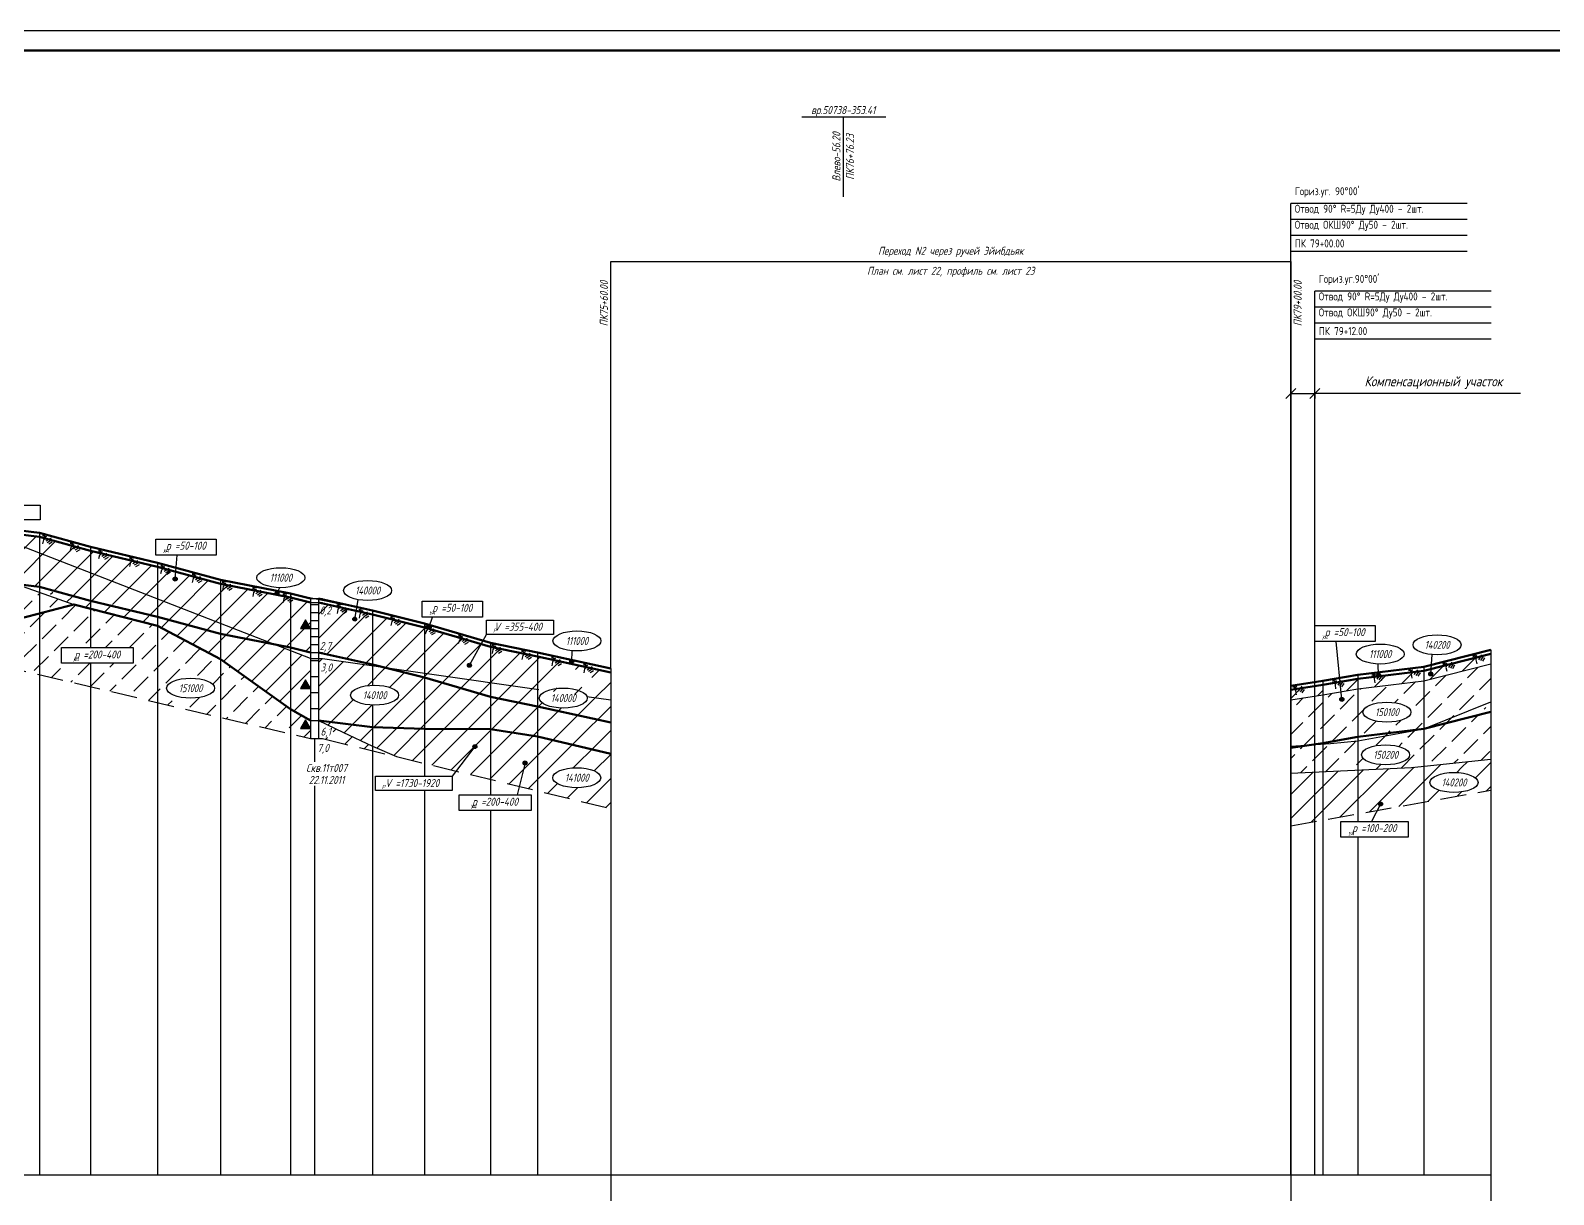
# Model space of a CAD drawing. Extents: x 0 to 1712, y -36 to 643.
# Drawn here: x 760.4 to 1141.1, y 338.3 to 629.2 of the extents above; entities that cross this region are included whole.
import ezdxf
from ezdxf import colors
from ezdxf.entities.mleader import LeaderData, LeaderLine
from ezdxf.enums import TextEntityAlignment as Align
from ezdxf.math import Vec2, Vec3

# ---------------------------------------------------------------- set-up
doc = ezdxf.new("R2010")
doc.units = 0
doc.linetypes.add('ИИ27003', pattern=[9.5, 6.5, -3])
for name, color, linetype, lineweight in [('ИИ_ГЕОЛОГИЯ_025', 7, 'Continuous', 25), ('ИИ_ГЕОЛОГИЯ_050', 7, 'Continuous', 50), ('ИИ_ГЕОФИЗИКА_025', 7, 'Continuous', 25), ('ИИ_ОФОРМЛЕНИЕ_025', 7, 'Continuous', 25), ('ИИ_ПРОФИЛЬ_025', 7, 'Continuous', 25)]:
    doc.layers.add(name, color=color, linetype=linetype, lineweight=lineweight)
doc.layers.add('Профиль', color=7, linetype='Continuous')
doc.layers.add('ТХ-Л', color=140, linetype='Continuous')
doc.styles.add('VNIPISIMPLEXCUR', font='simplex.shx', dxfattribs={"width": 0.8, "oblique": 15})
doc.linetypes.add('ИИ27001', pattern='A,2.5,[1,3dservice.shx,S=1.85,R=180.00002,X=0,Y=0],2.5,-1', length=6)
doc.linetypes.add('ИИ27002', pattern='A,2,-0.6,[1,3dservice.shx,S=0.6,R=30.000013,X=0.9,Y=0],-0.6,[1,3dservice.shx,S=0.6,R=-30.000013,X=0.3,Y=0],-0.6,[1,3dservice.shx,S=0.6,R=209.999975,X=-0.3,Y=0],-0.6,[1,3dservice.shx,S=0.6,R=150.000007,X=-0.9,Y=0],-0.6,2', length=7)
doc.linetypes.add('ИИ27005', pattern='A,2.5,[1,3dservice.shx,S=1.85,R=180.00002,X=0,Y=0],2.5,-2,[4,3dservice.shx,S=0.5,R=0,X=0,Y=0],-2', length=9)
doc.dimstyles.new('ИИ-1000-м-dm$0', dxfattribs={"dimtxt": 2.5, "dimasz": 2.5, "dimexe": 1.25, "dimexo": 0, "dimgap": 1, "dimtad": 1, "dimtoh": 1, "dimzin": 1, "dimdsep": 46, "dimtxsty": 'VNIPISIMPLEXCUR', "dimblk": 'OBLIQUE', "dimcen": 2.5, "dimaunit": 1, "dimazin": 0, "dimtfac": 1, "dimtmove": 1, "dimatfit": 2, "dimfxl": 1, "dimarcsym": 0})
pattern_1 = [(45, (0.858, -60.26), (-3, 3), [])]
pattern_2 = [(45, (3.858, -60.26), (-3, 3), [5, -2])]

# ---------------------------------------------------------------- blocks, each defined once
blk = doc.blocks.new('ИИ16001')
at = {"linetype": 'Continuous', "lineweight": 25}
h = blk.add_hatch(color=0, dxfattribs=at)
edge = h.paths.add_edge_path()
edge.add_arc((0, 0), 0.5, 0, 360)
at = {"color": 0, "linetype": 'Continuous', "lineweight": 25}
blk.add_circle((0, 0), 0.5, dxfattribs=at)
blk = doc.blocks.new('ИИ25004')
at = {"linetype": 'Continuous', "lineweight": 25}
blk.add_hatch(color=0, dxfattribs=at).paths.add_polyline_path([(-2.5, 0), (0, 0), (-1.25, 2.17)])
at = {"color": 0, "linetype": 'Continuous', "lineweight": 25}
blk.add_lwpolyline([(-2.5, 0), (0, 0), (-1.25, 2.17)], close=True, dxfattribs=at)
blk = doc.blocks.new('ИИ25010')
at = {"color": 0, "linetype": 'Continuous', "lineweight": 25}
for points in [[(0, 0), (3, 0), (0.5, -1), (2.5, -1), (1, -2), (2, -2), (1.5, -3), (1.5, -5)], [(4.94, -1.23), (2.82, -3.35)], [(5.47, -2.12), (3.7, -3.88)], [(6, -3), (4.59, -4.41)]]:
    blk.add_lwpolyline(points, dxfattribs=at)
blk = doc.blocks.new('ИИ25020')
at = {"color": 0, "linetype": 'Continuous', "lineweight": 25}
blk.add_ellipse((0, 0), major_axis=(-6, 0), ratio=0.416667, dxfattribs=at)
at = {"color": 0, "linetype": 'Continuous', "style": 'VNIPISIMPLEXCUR', "oblique": 15, "width": 0.75}
blk.add_attdef('INDEX', text='', height=2, dxfattribs=at).set_placement((0, 0), align=Align.MIDDLE_CENTER)
blk = doc.blocks.new('ИИ03А2Х4')
at = {"color": 0, "linetype": 'Continuous', "lineweight": 25}
blk.add_lwpolyline([(0, 0), (0, 594), (1682, 594), (1682, 0)], close=True, dxfattribs=at)
at = {"color": 0, "linetype": 'Continuous', "lineweight": 50}
blk.add_lwpolyline([(20, 5), (20, 589), (1677, 589), (1677, 5)], close=True, dxfattribs=at)
at = {"color": 0, "linetype": 'Continuous', "style": 'VNIPISIMPLEXCUR', "oblique": 15, "width": 0.8, "flags": 8}
blk.add_attdef('FORMAT', text='', height=2.5, dxfattribs=at).set_placement((1677, 1.25), align=Align.RIGHT)
blk = doc.blocks.new('_Oblique')
at = {"color": 0, "linetype": 'ByBlock', "lineweight": -2}
blk.add_line((-0.5, -0.5), (0.5, 0.5), dxfattribs=at)
blk = doc.blocks.new('*D56')
at = {"layer": 'Defpoints', "color": 0, "transparency": 16777216}
for p in [(1075.4, 538.7), (1081.4, 538.7), (1081.4, 538.52)]:
    blk.add_point(p, dxfattribs=at)
at = {"layer": 'ТХ-Л', "color": 0, "lineweight": -2, "transparency": 16777216}
for p, q in [((1075.4, 538.7), (1075.4, 537.27)), ((1075.4, 538.52), (1081.4, 538.52)), ((1081.4, 538.7), (1081.4, 537.27)), ((1132.83, 538.52), (1081.4, 538.52))]:
    blk.add_line(p, q, dxfattribs=at)
at = {"layer": 'ТХ-Л', "color": 0, "lineweight": -2, "transparency": 16777216, "xscale": 2.5, "yscale": 2.5, "zscale": 2.5, "rotation": 180}
blk.add_blockref('_Oblique', (1075.4, 538.52), dxfattribs=at)
at = {"layer": 'ТХ-Л', "color": 0, "lineweight": -2, "transparency": 16777216, "xscale": 2.5, "yscale": 2.5, "zscale": 2.5}
blk.add_blockref('_Oblique', (1081.4, 538.52), dxfattribs=at)
at = {"layer": 'ТХ-Л', "color": 0, "transparency": 16777216, "insert": (1111.04, 541.19), "char_height": 2.5, "attachment_point": 5, "style": 'VNIPISIMPLEXCUR'}
blk.add_mtext('Компенсационный участок', dxfattribs=at)

msp = doc.modelspace()

# ---------------------------------------------------------------- hatches: boundary and pattern name
at = {"layer": 'ИИ_ГЕОЛОГИЯ_025'}
h = msp.add_hatch(dxfattribs=at)
h.set_pattern_fill('ИИ_СУГЛИНОК', color=256, pattern_type=2)
h.set_pattern_definition(pattern_1)
h.paths.add_polyline_path([(762.6476, 498.5928), (752.292, 502.6227), (752.2522, 502.1033, -0.39199877), (752.714, 501.6048, -1), (751.714, 501.6048, -0.43678288), (752.2522, 502.1033), (752.292, 502.6227), (747.3976, 504.5274), (747.3976, 494.76), (752.8071, 492.3962), (759.3696, 490.5358), (762.6476, 490.1274)])
h.paths.add_polyline_path([(762.6476, 502.6274), (756.7287, 503.3648), (756.7214, 503.3539), (756.2255, 503.4177), (756.2413, 503.4256), (752.3902, 503.9054), (752.292, 502.6227), (762.6476, 498.5928)], flags=17)
h.paths.add_polyline_path([(775.3976, 499.1774), (762.6476, 502.6274), (762.6476, 498.5928), (775.3976, 493.631)])
h.paths.add_polyline_path([(775.3976, 493.631), (762.6476, 498.5928), (762.6476, 490.1274), (773.8654, 487.092), (775.3976, 486.8035)])
h.paths.add_polyline_path([(762.6476, 489.6535), (762.6476, 488.984), (768.4621, 487.5338), (769.8493, 487.8482)], flags=17)
h.paths.add_polyline_path([(770.1928, 487.1022), (768.4621, 487.5338), (767.1051, 487.2264), (771.242, 485.7612), (775.3976, 484.7031), (775.3976, 486.1865)])
h.paths.add_polyline_path([(773.8654, 487.092), (769.8493, 487.8482), (768.4621, 487.5338), (770.1928, 487.1022), (775.3976, 486.1865), (775.3976, 486.6774)])
h = msp.add_hatch(dxfattribs=at)
h.set_pattern_fill('ИИ_СУГЛИНОК', color=256, pattern_type=2)
h.set_pattern_definition(pattern_1)
h.paths.add_polyline_path([(792.1476, 495.1774), (775.3976, 499.1774), (775.3976, 493.631), (792.1476, 487.1127)])
h.paths.add_polyline_path([(807.8976, 490.8774), (801.3864, 492.6551), (801.3709, 492.6373), (800.8868, 492.7622), (800.9338, 492.7786), (796.7061, 493.9329), (796.5906, 492.6116, -0.38888573), (797.047, 492.1135, -1), (796.047, 492.1135, -0.44000328), (796.5906, 492.6116), (796.7061, 493.9329), (793.5513, 494.7942), (793.5358, 494.7764), (793.0517, 494.9013), (793.0988, 494.9177), (792.1476, 495.1774), (792.1476, 487.1127), (807.8976, 480.9834)])
h.paths.add_polyline_path([(825.3976, 487.4774), (824.0863, 487.7322), (824.0638, 487.7037), (823.5743, 487.8059), (823.6175, 487.8233), (822.2387, 488.0911, -0.40025542), (821.5614, 488.2227), (816.494, 489.2072), (816.4715, 489.1788), (815.982, 489.281), (816.0252, 489.2983), (808.9151, 490.6797), (808.9003, 490.6611), (808.4109, 490.7633), (808.4351, 490.773), (807.8976, 490.8774), (807.8976, 480.9834), (821.2707, 475.7792), (825.3976, 474.9774)])
h.paths.add_polyline_path([(830.3976, 486.2274), (825.3976, 487.4774), (825.3976, 474.9774), (830.3976, 473.7274), (830.3976, 479.7274), (827.8976, 479.7274), (829.1476, 481.8925), (830.3976, 479.7274)])
h = msp.add_hatch(dxfattribs=at)
h.set_pattern_fill('ИИ_СУПЕСЬ', color=256, pattern_type=2)
h.set_pattern_definition(pattern_2)
h.paths.add_polyline_path([(762.6476, 488.8052), (760.9414, 489.4095), (753.4862, 491.2688), (747.3976, 492.0274), (747.3976, 483.6831), (753.5301, 482.2955), (760.219, 485.6661), (762.6476, 486.2164)])
h.paths.add_polyline_path([(771.242, 485.7612), (767.1051, 487.2264), (762.6476, 486.2164), (762.6476, 483.5141)])
h.paths.add_polyline_path([(762.6476, 486.2164), (760.219, 485.6661), (753.5301, 482.2955), (755.9193, 481.7549), (762.6476, 483.5141)])
h.paths.add_polyline_path([(755.9193, 481.7549), (753.5301, 482.2955), (752.7891, 481.9222), (747.3976, 478.0224), (747.3976, 476.1423)], flags=17)
h.paths.add_polyline_path([(747.3976, 478.0224), (746.1745, 477.1377), (741.6222, 473.153), (742.533, 472.9384), (747.3976, 476.1423)])
h.paths.add_polyline_path([(762.6476, 483.5141), (755.9193, 481.7549), (747.3976, 476.1423), (747.3976, 471.7917), (762.6476, 468.1971)])
h.paths.add_polyline_path([(775.3976, 484.7031), (771.242, 485.7612), (762.6476, 483.5141), (762.6476, 468.1971), (775.3976, 465.1917), (775.3976, 471.0747), (768.1361, 471.0747), (768.1361, 474.9796), (775.3976, 474.9796)])
h = msp.add_hatch(dxfattribs=at)
h.set_pattern_fill('ИИ_СУГЛИНОК', color=256, pattern_type=2)
h.set_pattern_definition(pattern_1)
h.paths.add_polyline_path([(775.3976, 493.631), (775.3976, 486.8035), (782.1536, 485.5315), (792.1476, 482.753), (792.1476, 487.1127)])
h.paths.add_polyline_path([(781.7059, 485.0767), (775.3976, 486.1865), (775.3976, 484.7031), (792.1476, 480.4384), (792.1476, 482.2199)])
h.paths.add_polyline_path([(792.3589, 482.1621), (792.1476, 482.2199), (792.1476, 480.4384), (807.8976, 472.0594), (807.8976, 474.3189), (801.9884, 478.1242)])
h.paths.add_polyline_path([(807.8976, 478.3774), (795.273, 481.8241), (805.5995, 477.0801), (807.8976, 475.544)], flags=17)
h.paths.add_polyline_path([(807.8976, 480.9834), (792.1476, 487.1127), (792.1476, 482.753), (794.9423, 481.9761), (795.273, 481.8241), (807.8976, 478.3774)])
h.paths.add_polyline_path([(807.8976, 480.9834), (807.8976, 478.3774), (821.2707, 475.7792)])
h.paths.add_polyline_path([(821.2707, 475.7792), (807.8976, 478.3774), (807.8976, 475.544), (818.0687, 468.7452), (825.3976, 463.1124), (825.3976, 474.1732)])
h.paths.add_polyline_path([(805.5995, 477.0801), (795.273, 481.8241), (792.1476, 482.6774), (792.1476, 482.2199), (792.3589, 482.1621), (801.9884, 478.1242), (807.8976, 474.3189), (807.8976, 475.544)])
h.paths.add_polyline_path([(809.6548, 473.1874), (807.8976, 474.3189), (807.8976, 472.0594), (825.3976, 459.5824), (825.3976, 461.9088), (816.785, 468.6356)])
h.paths.add_polyline_path([(807.8976, 475.544), (807.8976, 474.3189), (809.6548, 473.1874), (816.785, 468.6356), (825.3976, 461.9088), (825.3976, 463.1124), (818.0687, 468.7452)])
h.paths.add_polyline_path([(830.3976, 472.2274), (825.3976, 474.1732), (825.3976, 463.1124), (828.8582, 460.4527), (830.3976, 459.8968), (830.3976, 464.7274), (827.8976, 464.7274), (829.1476, 466.8925), (830.3976, 464.7274)])
h.paths.add_polyline_path([(825.3976, 463.1124), (825.3976, 461.9088), (825.8787, 461.533), (829.0374, 459.0278), (830.3976, 458.5431), (830.3976, 459.8968), (828.8582, 460.4527)])
h.paths.add_polyline_path([(825.8787, 461.533), (825.3976, 461.9088), (825.3976, 459.5824), (830.3976, 456.7274), (830.3976, 458.5431), (829.0374, 459.0278)])
h = msp.add_hatch(dxfattribs=at)
h.set_pattern_fill('ИИ_СУПЕСЬ', color=256, pattern_type=2)
h.set_pattern_definition(pattern_2)
h.paths.add_polyline_path([(792.1476, 480.4384), (775.3976, 484.7031), (775.3976, 474.9796), (786.0846, 474.9796), (786.0846, 471.0747), (775.3976, 471.0747), (775.3976, 465.1917), (792.1476, 461.2435)])
h.paths.add_polyline_path([(807.8976, 472.0594), (792.1476, 480.4384), (792.1476, 461.2435), (807.8976, 457.531)])
edge = h.paths.add_edge_path(flags=16)
edge.add_ellipse((800.4016, 464.8298), major_axis=(-6, 0), ratio=0.41666667, start_angle=0, end_angle=360)
h.paths.add_polyline_path([(807.8976, 472.0594), (807.8976, 457.531), (825.3976, 453.406), (825.3976, 459.5824)])
h.paths.add_polyline_path([(829.1476, 456.8925), (830.3976, 454.7274), (830.3976, 456.7274), (825.3976, 459.5824), (825.3976, 453.406), (830.3976, 452.2274), (830.3976, 454.7274), (827.8976, 454.7274)])
h = msp.add_hatch(dxfattribs=at)
h.set_pattern_fill('ИИ_КОНСИСТЕНЦИЯ_01', color=256, pattern_type=2)
h.set_pattern_definition([(0, (0.8579, -60.2601), (0, 2), [])])
h.paths.add_polyline_path([(832.3976, 486.2274), (830.3976, 486.2274), (830.3976, 472.2274), (832.3976, 472.2274)])
h = msp.add_hatch(dxfattribs=at)
h.set_pattern_fill('ИИ_СУГЛИНОК', color=256, pattern_type=2)
h.set_pattern_definition(pattern_1)
h.paths.add_polyline_path([(845.8976, 483.2274), (841.7936, 484.1394), (841.5283, 482.5838, -0.36555199), (841.9442, 482.0909, -1), (840.9442, 482.0909, -0.4646092), (841.5283, 482.5838), (841.7936, 484.1394), (832.3976, 486.2274), (832.3976, 473.7274), (845.8976, 470.7274)])
h.paths.add_polyline_path([(858.8976, 479.9774), (851.0282, 481.9448), (851.0217, 481.9368), (850.5342, 482.0482), (850.566, 482.0603), (845.8976, 483.2274), (845.8976, 470.7274), (848.6048, 470.0506), (858.8976, 468.5773)])
h.paths.add_polyline_path([(873.0398, 475.8633), (860.0817, 479.6329, -0.19189333), (859.7263, 479.7363), (858.8976, 479.9774), (858.8976, 468.5773), (875.3976, 466.2154), (875.3976, 475.1774), (873.0398, 475.8633), (870.3292, 470.9955, -0.27211122), (870.586, 470.5587, -1), (869.586, 470.5587, -0.57218958), (870.3292, 470.9955)])
h.paths.add_polyline_path([(887.1476, 472.7774), (883.7817, 473.4649), (883.7601, 473.438), (883.2713, 473.5432), (883.3146, 473.5603), (876.3496, 474.983), (876.3099, 474.9334), (875.8211, 475.0386), (875.9084, 475.0731), (875.3976, 475.1774), (875.3976, 466.2154), (887.1476, 464.5335)])
edge = h.paths.add_edge_path()
edge.add_line((899.2271, 470.079), (898.7383, 470.1842))
edge.add_line((898.7383, 470.1842), (898.7724, 470.1977))
edge.add_line((898.7724, 470.1977), (891.2565, 471.8656))
edge.add_line((891.2565, 471.8656), (891.2444, 471.8505))
edge.add_line((891.2444, 471.8505), (890.7556, 471.9557))
edge.add_line((890.7556, 471.9557), (890.7897, 471.9692))
edge.add_line((890.7897, 471.9692), (887.1476, 472.7774))
edge.add_line((887.1476, 472.7774), (887.1476, 464.5335))
edge.add_line((887.1476, 464.5335), (905.3976, 461.9211))
edge.add_line((905.3976, 461.9211), (905.3976, 468.7274))
edge.add_line((905.3976, 468.7274), (899.2391, 470.0941))
edge.add_line((899.2391, 470.0941), (898.8775, 469.6428))
edge.add_line((898.8775, 469.6428), (898.7322, 468.9678))
edge.add_ellipse((894.7382, 467.1022), major_axis=(-6, 0), ratio=0.41666667, start_angle=0, end_angle=228.266237, ccw=False)
edge.add_ellipse((894.7382, 467.1022), major_axis=(-6, 0), ratio=0.41666667, start_angle=228.266237, end_angle=360, ccw=False)
edge.add_line((898.7322, 468.9678), (898.8775, 469.6428))
edge.add_line((898.8775, 469.6428), (899.2271, 470.079))
h.paths.add_polyline_path([(831.7871, 482.4433), (836.3299, 482.1243), (837.2869, 485.6957), (832.744, 486.0147)], flags=9)
h.paths.add_polyline_path([(831.7871, 473.5796), (836.3299, 473.2606), (837.2869, 476.832), (832.744, 477.151)], flags=9)
h = msp.add_hatch(dxfattribs=at)
h.set_pattern_fill('ИИ_КОНСИСТЕНЦИЯ_02', color=256, pattern_type=2)
h.set_pattern_definition([(0, (0.858, -60.26), (0, 4), [])])
h.paths.add_polyline_path([(832.3976, 472.2274), (830.3976, 472.2274), (830.3976, 456.7274), (832.3976, 456.7274)])
h = msp.add_hatch(dxfattribs=at)
h.set_pattern_fill('ИИ_СУГЛИНОК', color=256, pattern_type=2)
h.set_pattern_definition(pattern_1)
edge = h.paths.add_edge_path()
edge.add_line((845.8976, 470.4381), (833.3976, 472.2274))
edge.add_line((833.3976, 472.2274), (832.3976, 472.2274))
edge.add_line((832.3976, 472.2274), (832.3976, 459.1745))
edge.add_line((832.3976, 459.1745), (834.7124, 458.3385))
edge.add_line((834.7124, 458.3385), (840.477, 457.2788))
edge.add_line((840.477, 457.2788), (845.8976, 456.7736))
edge.add_line((845.8976, 456.7736), (845.8976, 460.5849))
edge.add_ellipse((846.4023, 463.076), major_axis=(-6, 0), ratio=0.41666667, start_angle=274.825667, end_angle=445.174333, ccw=False)
edge.add_line((845.8976, 465.5672), (845.8976, 470.4381))
edge = h.paths.add_edge_path()
edge.add_line((858.8976, 467.4774), (848.6048, 470.0506))
edge.add_line((848.6048, 470.0506), (845.8976, 470.4381))
edge.add_line((845.8976, 470.4381), (845.8976, 465.5672))
edge.add_ellipse((846.4023, 463.076), major_axis=(-6, 0), ratio=0.41666667, start_angle=85.174333, end_angle=274.825667, ccw=False)
edge.add_line((845.8976, 460.5849), (845.8976, 456.7736))
edge.add_line((845.8976, 456.7736), (850.2501, 456.3679))
edge.add_line((850.2501, 456.3679), (857.5057, 456.0294))
edge.add_line((857.5057, 456.0294), (858.8976, 456.0446))
edge.add_line((858.8976, 456.0446), (858.8976, 467.4774))
h.paths.add_polyline_path([(875.3976, 462.6774), (858.8976, 467.4774), (858.8976, 456.0446), (869.5849, 456.1615), (875.3976, 456.2136)])
h.paths.add_polyline_path([(875.3976, 466.2154), (858.8976, 468.5773), (858.8976, 467.4774), (875.3976, 462.6774)])
h.paths.add_polyline_path([(887.1476, 464.5335), (875.3976, 466.2154), (875.3976, 462.6774), (887.1476, 460.2774)])
h.paths.add_polyline_path([(887.1476, 460.2774), (875.3976, 462.6774), (875.3976, 456.2136), (875.4859, 456.2144), (882.5234, 455.4361), (887.1476, 454.5124)])
h.paths.add_polyline_path([(887.1476, 460.2774), (887.1476, 454.5173), (892.9006, 452.7232), (902.9599, 450.3315), (905.3976, 449.9701), (905.3976, 456.2274)])
h.paths.add_polyline_path([(831.9972, 468.1956), (836.54, 467.8766), (837.497, 471.448), (832.9541, 471.767)], flags=9)
h.paths.add_polyline_path([(899.4653, 462.7703), (899.4804, 462.7364), (899.5249, 462.585), (899.5473, 462.4328), (899.5473, 462.2804), (899.5249, 462.1282), (899.4804, 461.9768), (899.4138, 461.8269), (899.3254, 461.6789), (899.2155, 461.5335), (899.0845, 461.3911), (898.933, 461.2523), (898.7614, 461.1176), (898.5704, 460.9875), (898.3608, 460.8626), (898.1332, 460.7431), (897.8886, 460.6297), (897.6279, 460.5227), (897.352, 460.4226), (897.0619, 460.3296), (896.7588, 460.2441), (896.4438, 460.1666), (896.118, 460.0971), (895.7826, 460.0361), (895.4389, 459.9837), (895.0882, 459.9401), (894.7318, 459.9056), (894.371, 459.8801), (894.0071, 459.8639), (893.6415, 459.8569), (893.2756, 459.8592), (892.9107, 459.8708), (892.5482, 459.8917), (892.1894, 459.9217), (891.8357, 459.9608), (891.4884, 460.0088), (891.1487, 460.0656), (890.8179, 460.1308), (890.4974, 460.2044), (890.1881, 460.2859), (889.8914, 460.3751), (889.6083, 460.4718), (889.3399, 460.5754), (889.0871, 460.6857), (888.8509, 460.8021), (888.6322, 460.9244), (888.4318, 461.052), (888.2504, 461.1844), (888.0888, 461.3212), (887.9475, 461.4619), (887.827, 461.6058), (887.7278, 461.7526), (887.6502, 461.9016), (887.5946, 462.0523), (887.5612, 462.2042), (887.55, 462.3566), (887.5612, 462.509), (887.5946, 462.6608), (887.6502, 462.8116), (887.7278, 462.9606), (887.827, 463.1073), (887.8767, 463.1667), (887.8776, 463.1659), (887.7415, 463.3043), (887.6254, 463.4459), (887.5299, 463.5901), (887.4553, 463.7364), (887.4018, 463.8843), (887.3696, 464.0332), (887.3589, 464.1828), (887.3696, 464.3323), (887.4018, 464.4812), (887.4072, 464.4963), (887.1476, 464.5335), (887.1476, 460.2774), (905.3976, 456.2274), (905.3976, 461.9211)])
h = msp.add_hatch(dxfattribs=at)
h.set_pattern_fill('ИИ_СУГЛИНОК', color=256, pattern_type=2)
h.set_pattern_definition(pattern_1)
h.paths.add_polyline_path([(1083.3976, 465.6274), (1075.3976, 464.4274), (1075.3976, 461.9274), (1083.3976, 463.1274)])
h.paths.add_polyline_path([(1092.1476, 467.1774), (1087.7856, 466.4047), (1087.9833, 463.9397), (1092.1476, 464.6774)])
h.paths.add_polyline_path([(1108.6476, 469.1774), (1097.7552, 467.8571, -0.5094485), (1096.9521, 467.7598), (1092.1476, 467.1774), (1092.1476, 464.6774), (1108.6476, 466.6774)])
h.paths.add_polyline_path([(1125.3976, 470.8774), (1125.3976, 473.3774), (1121.742, 472.4608), (1121.7355, 472.4307), (1121.2508, 472.3079), (1121.2854, 472.3463), (1114.2706, 470.5874), (1114.264, 470.5573), (1113.7793, 470.4345), (1113.814, 470.4729), (1110.4389, 469.6266), (1110.3882, 468.8846, -0.39436373), (1110.8541, 468.3858, -1), (1109.8541, 468.3858, -0.43434597), (1110.3882, 468.8846), (1110.4389, 469.6266), (1108.6476, 469.1774), (1108.6476, 466.6774)])
h = msp.add_hatch(dxfattribs=at)
h.set_pattern_fill('ИИ_СУПЕСЬ', color=256, pattern_type=2)
h.set_pattern_definition(pattern_2)
h.paths.add_polyline_path([(1108.6476, 466.6774), (1092.1476, 464.6774), (1092.1476, 452.6774), (1108.6476, 454.6774)])
edge = h.paths.add_edge_path(flags=16)
edge.add_ellipse((1099.407, 458.8366), major_axis=(-6, 0), ratio=0.41666667, start_angle=0, end_angle=360)
h.paths.add_polyline_path([(1125.3976, 470.8774), (1108.6476, 466.6774), (1108.6476, 454.6774), (1108.9333, 454.7491), (1125.3976, 461.4271)])
h.paths.add_polyline_path([(1094.9873, 457.4705), (1103.5588, 457.2026), (1104.3626, 460.2026), (1095.7912, 460.4705)], flags=8)
h = msp.add_hatch(dxfattribs=at)
h.set_pattern_fill('ИИ_СУПЕСЬ', color=256, pattern_type=2)
h.set_pattern_definition(pattern_2)
h.paths.add_polyline_path([(1083.3976, 463.1274), (1075.3976, 461.9274), (1075.3976, 450.3067), (1080.114, 450.6349), (1083.3976, 451.1274)])
h.paths.add_polyline_path([(1092.1476, 464.6774), (1087.9833, 463.9397), (1088.0968, 462.5253, -0.43785801), (1088.6368, 462.0269, -1), (1087.6368, 462.0269, -0.39095792), (1088.0968, 462.5253), (1087.9833, 463.9397), (1083.3976, 463.1274), (1083.3976, 451.1274), (1092.1476, 452.6774)])
h = msp.add_hatch(dxfattribs=at)
h.set_pattern_fill('ИИ_СУПЕСЬ', color=256, pattern_type=2)
h.set_pattern_definition(pattern_2)
h.paths.add_polyline_path([(1083.3976, 450.8634), (1080.114, 450.6349), (1075.3976, 449.9274), (1075.3976, 449.7281), (1083.3976, 449.7573)])
h.paths.add_polyline_path([(1092.1476, 451.6729), (1085.2752, 450.994), (1083.3976, 450.8634), (1083.3976, 449.7573), (1085.0603, 449.7634), (1092.1476, 450.8799)])
h.paths.add_polyline_path([(1106.3801, 453.1221), (1108.6476, 453.8533), (1108.6476, 454.6332), (1092.1476, 451.6729), (1092.1476, 450.8799)])
h.paths.add_polyline_path([(1108.6476, 454.6332), (1108.6476, 454.6774), (1092.1476, 452.6774), (1092.1476, 451.6729)])
h.paths.add_polyline_path([(1125.3976, 460.3535), (1125.3976, 461.4271), (1108.9333, 454.7491), (1117.8498, 456.9848)])
h = msp.add_hatch(dxfattribs=at)
h.set_pattern_fill('ИИ_СУГЛИНОК', color=256, pattern_type=2)
h.set_pattern_definition(pattern_1)
h.paths.add_polyline_path([(834.7124, 458.3385), (832.3976, 459.1745), (832.3976, 457.8304), (833.2724, 457.5187), (845.8976, 455.6647), (845.8976, 456.7736), (840.477, 457.2788)])
h.paths.add_polyline_path([(833.2724, 457.5187), (832.3976, 457.8304), (832.3976, 456.7274), (845.8976, 455.0521), (845.8976, 455.6647)])
h.paths.add_polyline_path([(845.8976, 455.0521), (832.3976, 456.7274), (838.4384, 453.8253), (845.8976, 450.3518)])
h.paths.add_polyline_path([(850.2501, 456.3679), (845.8976, 456.7736), (845.8976, 455.6647), (846.5987, 455.5618), (858.8976, 455.4031), (858.8976, 456.0446), (857.5057, 456.0294)])
h.paths.add_polyline_path([(858.8976, 455.4031), (846.5987, 455.5618), (845.8976, 455.6647), (845.8976, 455.0521), (858.8976, 454.6399)])
h.paths.add_polyline_path([(858.8976, 454.6399), (845.8976, 455.0521), (845.8976, 450.3518), (851.8481, 447.7429), (858.8976, 446.0295)])
h.paths.add_polyline_path([(875.3976, 454.5711), (858.8976, 454.6399), (858.8976, 446.0295), (875.3976, 442.0191)])
h.paths.add_polyline_path([(870.9584, 450.2339, -1), (871.9584, 450.2339, -1)], flags=16)
h.paths.add_polyline_path([(875.3976, 456.2136), (869.5849, 456.1615), (858.8976, 456.0446), (858.8976, 455.4031), (864.4221, 455.3318), (873.9481, 455.2752), (875.3976, 455.19)])
h.paths.add_polyline_path([(875.3976, 455.19), (873.9481, 455.2752), (864.4221, 455.3318), (858.8976, 455.4031), (858.8976, 454.6399), (875.3976, 454.5711)])
h.paths.add_polyline_path([(887.1476, 452.7847), (875.3976, 454.5711), (875.3976, 442.0191), (882.5277, 440.2861), (883.8619, 445.6623, -0.34463388), (883.4824, 446.1476, -1), (884.4824, 446.1476, -0.48739373), (883.8619, 445.6623), (882.5277, 440.2861), (887.1476, 439.1632)])
h.paths.add_polyline_path([(881.9911, 454.8026), (875.3976, 455.19), (875.3976, 454.5711), (887.1476, 452.7847), (887.1476, 453.4733)])
h.paths.add_polyline_path([(875.4859, 456.2144), (875.3976, 456.2136), (875.3976, 455.19), (881.9911, 454.8026), (887.1476, 453.4733), (887.1476, 454.5124), (882.5234, 455.4361)])
h.paths.add_polyline_path([(887.1917, 454.5035), (887.1476, 454.5124), (887.1476, 453.4733), (901.0791, 449.8819), (905.3976, 448.6174), (905.3976, 449.9701), (902.9599, 450.3315), (892.9006, 452.7232)])
h.paths.add_polyline_path([(887.1476, 453.4733), (887.1476, 452.7847), (905.3976, 448.3872), (905.3976, 448.6174), (901.0791, 449.8819)])
h.paths.add_polyline_path([(887.1476, 452.7847), (887.1476, 439.1632), (905.3976, 434.7274), (905.3976, 448.3872)])
edge = h.paths.add_edge_path(flags=16)
edge.add_ellipse((896.9219, 442.4523), major_axis=(-6, 0), ratio=0.41666667, start_angle=0, end_angle=360)
h.paths.add_polyline_path([(832.0261, 452.1658), (835.8832, 451.8468), (836.8402, 455.4183), (832.983, 455.7372)], flags=9)
h.paths.add_polyline_path([(892.5022, 441.0863), (901.0736, 440.8183), (901.8774, 443.8183), (893.306, 444.0863)], flags=8)
h = msp.add_hatch(dxfattribs=at)
h.set_pattern_fill('ИИ_СУПЕСЬ', color=256, pattern_type=2)
h.set_pattern_definition(pattern_2)
h.paths.add_polyline_path([(1083.3976, 449.7573), (1075.3976, 449.7281), (1075.3976, 443.5859), (1083.3976, 443.9695)])
h.paths.add_polyline_path([(1092.1476, 450.8799), (1085.0603, 449.7634), (1083.3976, 449.7573), (1083.3976, 443.9695), (1092.1476, 444.389)])
h.paths.add_polyline_path([(1108.6476, 453.8533), (1106.3801, 453.1221), (1092.1476, 450.8799), (1092.1476, 444.389), (1105.5829, 445.0331), (1108.6476, 445.349)])
edge = h.paths.add_edge_path(flags=16)
edge.add_ellipse((1099.0656, 448.1766), major_axis=(-6, 0), ratio=0.41666667, start_angle=0, end_angle=360)
h.paths.add_polyline_path([(1125.3976, 458.8774), (1117.8498, 456.9848), (1116.5247, 456.3934), (1108.6476, 453.8533), (1108.6476, 445.349), (1125.3976, 447.0756)])
h = msp.add_hatch(dxfattribs=at)
h.set_pattern_fill('ИИ_СУПЕСЬ', color=256, pattern_type=2)
h.set_pattern_definition(pattern_2)
h.paths.add_polyline_path([(1116.5247, 456.3934), (1117.8498, 456.9848), (1108.9333, 454.7491), (1108.6476, 454.6332), (1108.6476, 453.8533)])
h = msp.add_hatch(dxfattribs=at)
h.set_pattern_fill('ИИ_СУПЕСЬ', color=256, pattern_type=2)
h.set_pattern_definition(pattern_2)
h.paths.add_polyline_path([(838.4384, 453.8253), (832.3976, 456.7274), (832.3976, 452.2274), (833.3976, 452.2274), (845.8976, 449.1892), (845.8976, 450.3518)])
h.paths.add_polyline_path([(832.0261, 452.1658), (835.8832, 451.8468), (836.8402, 455.4183), (832.983, 455.7372)], flags=9)
h = msp.add_hatch(dxfattribs=at)
h.set_pattern_fill('ИИ_СУГЛИНОК', color=256, pattern_type=2)
h.set_pattern_definition(pattern_1)
h.paths.add_polyline_path([(1083.3976, 443.9695), (1075.3976, 443.5859), (1075.3976, 442.5213), (1078.2088, 442.7952), (1083.3976, 442.9839)])
h.paths.add_polyline_path([(1092.1476, 444.389), (1083.3976, 443.9695), (1083.3976, 442.9839), (1092.1476, 443.302)])
h.paths.add_polyline_path([(1108.6476, 445.349), (1105.5829, 445.0331), (1092.1476, 444.389), (1092.1476, 443.302), (1098.4742, 443.532), (1108.6476, 444.237)])
h.paths.add_polyline_path([(1125.3976, 445.9085), (1125.3976, 447.0756), (1108.6476, 445.349), (1108.6476, 444.237), (1116.757, 444.799)])
h = msp.add_hatch(dxfattribs=at)
h.set_pattern_fill('ИИ_СУГЛИНОК', color=256, pattern_type=2)
h.set_pattern_definition(pattern_1)
h.paths.add_polyline_path([(1083.3976, 442.9839), (1078.2088, 442.7952), (1075.3976, 442.5213), (1075.3976, 430.4274), (1083.3976, 431.8594)])
h.paths.add_polyline_path([(1092.1476, 443.302), (1083.3976, 442.9839), (1083.3976, 431.8594), (1092.1476, 433.4257)])
h.paths.add_polyline_path([(1108.6476, 444.237), (1098.4742, 443.532), (1092.1476, 443.302), (1092.1476, 433.4257), (1096.9998, 434.2942), (1097.5853, 435.4359, -0.28132701), (1097.3134, 435.8808, -1), (1098.3134, 435.8808, -0.56088179), (1097.5853, 435.4359), (1096.9998, 434.2942), (1108.6476, 436.3792)])
h.paths.add_polyline_path([(1125.3976, 445.9085), (1116.757, 444.799), (1108.6476, 444.237), (1108.6476, 436.3792), (1125.3976, 439.3774)])
edge = h.paths.add_edge_path(flags=16)
edge.add_ellipse((1116.1729, 441.2703), major_axis=(-6, 0), ratio=0.41666667, start_angle=0, end_angle=360)
h.paths.add_polyline_path([(1111.6104, 439.9043), (1120.4675, 439.6363), (1121.2714, 442.6363), (1112.4142, 442.9043)], flags=8)

# ---------------------------------------------------------------- linework, layer by layer
at = {"layer": 'ИИ_ГЕОЛОГИЯ_025', "flags": 128}
for points in [[(697.3976, 517.5774), (709.8926, 514.8774), (725.3976, 509.6274), (732.3976, 507.5274), (747.3976, 504.5274), (762.6476, 502.6274), (775.3976, 499.1774), (792.1476, 495.1774), (807.8976, 490.8774), (825.3976, 487.4774), (830.3976, 486.2274)], [(697.3976, 510.5774), (725.3976, 501.9987), (771.242, 485.7612), (792.1476, 480.4384), (807.8976, 472.0594), (825.3976, 459.5824), (830.3976, 456.7274)], [(821.969, 488.5122), (822.7044, 489.954)], [(830.3976, 487.2274), (833.3976, 487.2274)], [(830.3976, 486.2274), (833.3976, 486.2274)], [(832.3976, 486.2274), (845.8976, 483.2274), (858.8976, 479.9774), (875.3976, 475.1774), (887.1476, 472.7774), (905.3976, 468.7274)], [(841.4442, 482.0909), (842.2731, 486.9501)], [(830.3976, 473.7274), (833.3976, 473.7274)], [(830.3976, 472.2274), (833.3976, 472.2274)], [(895.6538, 471.4831), (895.801, 474.1849)], [(1075.3976, 464.4274), (1083.3976, 465.6274), (1092.1476, 467.1774), (1108.6476, 469.1774), (1125.3976, 473.3774)], [(1110.3541, 468.3858), (1110.6848, 473.2239)], [(1075.3976, 461.9274), (1083.3976, 463.1274), (1092.1476, 464.6774), (1108.6476, 466.6774), (1125.3976, 470.8774)], [(1097.3183, 468.1003), (1097.2239, 470.8744)], [(830.3976, 456.7274), (833.3976, 456.7274)], [(832.3976, 456.7274), (838.4384, 453.8253), (845.8976, 450.3518), (851.8481, 447.7429)], [(830.3976, 452.2274), (833.3976, 452.2274)], [(1075.3976, 443.5859), (1105.5829, 445.0331), (1125.3976, 447.0756)]]:
    msp.add_lwpolyline(points, dxfattribs=at)
at = {"layer": 'ИИ_ГЕОЛОГИЯ_025', "linetype": 'ИИ27002', "flags": 128}
for points in [[(830.3976, 472.2274), (747.3976, 504.5274)], [(833.3976, 472.2274), (887.4063, 464.4965)], [(899.4674, 462.77), (905.3976, 461.9211)], [(1075.3976, 450.3067), (1085.2752, 450.994), (1092.1476, 451.6729), (1108.6476, 454.6332), (1125.3976, 461.4271)]]:
    msp.add_lwpolyline(points, dxfattribs=at)
at = {"layer": 'ИИ_ГЕОЛОГИЯ_025', "linetype": 'ИИ27003', "flags": 128}
for points in [[(697.3976, 483.5774), (830.3976, 452.2274)], [(833.3976, 452.2274), (905.3976, 434.7274)], [(1075.3976, 430.4274), (1125.3976, 439.3774)]]:
    msp.add_lwpolyline(points, dxfattribs=at)
at = {"layer": 'ИИ_ГЕОЛОГИЯ_025', "linetype": 'Continuous', "flags": 128}
for points in [[(830.3976, 487.2274), (830.3976, 452.2274)], [(832.3976, 487.2274), (832.3976, 452.2274)]]:
    msp.add_lwpolyline(points, dxfattribs=at)
at = {"layer": 'ИИ_ГЕОЛОГИЯ_050', "linetype": 'ИИ27001', "flags": 128}
for points in [[(697.3976, 518.5774), (709.8926, 515.8774), (725.3976, 510.6274), (732.3976, 508.5274), (747.3976, 505.5274), (762.6476, 503.6274), (775.3976, 500.1774), (792.1476, 496.1774), (807.8976, 491.8774), (825.3976, 488.4774), (830.3976, 487.2274)], [(830.3976, 486.2274), (825.3976, 487.4774), (807.8976, 490.8774), (792.1476, 495.1774), (775.3976, 499.1774), (762.6476, 502.6274), (747.3976, 504.5274), (732.3976, 507.5274), (725.3976, 509.6274), (709.8926, 514.8774), (697.3976, 517.5774)], [(742.533, 472.9384), (755.9193, 481.7549), (771.242, 485.7612), (792.1476, 480.4384), (807.8976, 472.0594), (825.3976, 459.5824), (830.3976, 456.7274)], [(832.3976, 487.2274), (845.8976, 484.2274), (858.8976, 480.9774), (875.3976, 476.1774), (887.1476, 473.7774), (905.3976, 469.7274)], [(905.3976, 468.7274), (887.1476, 472.7774), (875.3976, 475.1774), (858.8976, 479.9774), (845.8976, 483.2274), (832.3976, 486.2274)], [(1075.3976, 465.4274), (1083.3976, 466.6274), (1092.1476, 468.1774), (1108.6476, 470.1774), (1125.3976, 474.3774)], [(1125.3976, 473.3774), (1108.6476, 469.1774), (1092.1476, 467.1774), (1083.3976, 465.6274), (1075.3976, 464.4274)], [(832.3976, 456.7274), (845.8976, 455.0521), (858.8976, 454.6399), (875.3976, 454.5711), (887.1476, 452.7847), (905.3976, 448.3872)]]:
    msp.add_lwpolyline(points, dxfattribs=at)
at = {"layer": 'ИИ_ГЕОЛОГИЯ_050', "linetype": 'ИИ27005', "flags": 128}
for points in [[(830.3976, 473.7274), (825.3976, 474.9774), (807.8976, 478.3774), (792.1476, 482.6774), (775.3976, 486.6774), (762.6476, 490.1274), (747.3976, 492.0274), (732.3976, 495.0274), (725.3976, 497.1274), (709.8926, 501.6615), (697.3976, 504.0774)], [(905.3976, 456.2274), (887.1476, 460.2774), (875.3976, 462.6774), (858.8976, 467.4774), (845.8976, 470.7274), (832.3976, 473.7274)], [(1125.3976, 458.8774), (1108.6476, 454.6774), (1092.1476, 452.6774), (1083.3976, 451.1274), (1075.3976, 449.9274)]]:
    msp.add_lwpolyline(points, dxfattribs=at)
at = {"layer": 'ИИ_ГЕОФИЗИКА_025', "flags": 128}
for points in [[(746.0338, 510.5352), (762.7801, 510.5352), (762.7801, 506.9054), (746.0338, 506.9054)], [(791.7269, 502.1073), (806.7965, 502.1073), (806.7965, 498.1047), (791.7269, 498.1047)], [(858.3133, 486.5872), (873.3829, 486.5872), (873.3829, 482.5846), (858.3133, 482.5846)], [(874.3599, 481.8636), (891.1061, 481.8636), (891.1061, 478.2339), (874.3599, 478.2339)], [(1081.3638, 480.4977), (1096.4334, 480.4977), (1096.4334, 476.4951), (1081.3638, 476.4951)], [(768.1361, 474.9796), (786.0846, 474.9796), (786.0846, 471.0747), (768.1361, 471.0747)], [(846.6514, 442.8731), (865.7688, 442.8731), (865.7688, 439.268), (846.6514, 439.268)], [(867.5419, 438.1833), (885.4903, 438.1833), (885.4903, 434.2784), (867.5419, 434.2784)], [(1087.91, 431.5255), (1104.7127, 431.5255), (1104.7127, 427.5979), (1087.91, 427.5979)]]:
    msp.add_lwpolyline(points, close=True, dxfattribs=at)
for points in [[(796.547, 492.1135), (797.071, 498.1047)], [(860.0337, 480.1306), (860.8579, 482.5846)], [(870.086, 470.5587), (874.3599, 478.2339)], [(1088.1368, 462.0269), (1086.6934, 476.4951)], [(871.4584, 450.2339), (865.7688, 442.8731)], [(883.9824, 446.1476), (882.0059, 438.1833)], [(1097.8134, 435.8808), (1095.58, 431.5255)]]:
    msp.add_lwpolyline(points, dxfattribs=at)
at = {"layer": 'ИИ_ПРОФИЛЬ_025', "flags": 128}
for points in [[(953.157, 607.622), (974.156, 607.622)], [(963.5126, 607.622), (963.5126, 587.622)], [(905.3976, 469.7274), (905.3976, 571.5098), (1075.3976, 571.5098), (1075.3976, 465.4274)], [(697.3976, 518.5774), (709.8926, 515.8774), (725.3976, 510.6274), (732.3976, 508.5274), (747.3976, 505.5274), (762.6476, 503.6274), (775.3976, 500.1774), (792.1476, 496.1774), (807.8976, 491.8774), (825.3976, 488.4774), (831.3976, 487.2274), (845.8976, 484.2274), (858.8976, 480.9774), (875.3976, 476.1774), (887.1476, 473.7774), (905.3976, 469.7274)], [(762.6476, 503.6274), (762.6476, 343.2274)], [(775.3976, 500.1774), (775.3976, 474.9796)], [(792.1476, 496.1774), (792.1476, 343.2274)], [(807.8976, 491.8774), (807.8976, 343.2274)], [(825.3976, 488.4774), (825.3976, 343.2274)], [(845.8976, 484.2274), (845.8976, 465.5672)], [(858.8976, 480.9774), (858.8976, 442.8731)], [(875.3976, 476.1774), (875.3976, 438.1833)], [(887.1476, 473.7774), (887.1476, 343.2274)], [(1075.3976, 465.4274), (1083.3976, 466.6274), (1092.1476, 468.1774), (1108.6476, 470.1774), (1125.3976, 474.3774)], [(1125.3976, 474.3774), (1125.3976, 343.2274)], [(775.3976, 471.0747), (775.3976, 343.2274)], [(905.3976, 469.7274), (905.3976, 343.2274)], [(1108.6476, 470.1774), (1108.6476, 343.2274)], [(1075.3976, 465.4274), (1075.3976, 343.2274)], [(1083.3976, 466.6274), (1083.3976, 343.2274)], [(1092.1476, 468.1774), (1092.1476, 431.5255)], [(845.8976, 460.5849), (845.8976, 343.2274)], [(831.3976, 452.2274), (831.3976, 446.3953)], [(831.3976, 440.3953), (831.3976, 343.2274)], [(858.8976, 439.268), (858.8976, 343.2274)], [(875.3976, 434.2784), (875.3976, 343.2274)], [(1092.1476, 427.5979), (1092.1476, 343.2274)], [(125.3976, 343.2274), (1125.3976, 343.2274)], [(1125.3976, 343.2274), (1125.3976, 126.3727)]]:
    msp.add_lwpolyline(points, dxfattribs=at)
at = {"layer": 'Профиль'}
for points in [[(697.3976, 518.5774), (709.8926, 515.8774), (725.3976, 510.6274), (732.3976, 508.5274), (747.3976, 505.5274), (762.6476, 503.6274), (775.3976, 500.1774), (792.1476, 496.1774), (807.8976, 491.8774), (825.3976, 488.4774), (831.3976, 487.2274), (845.8976, 484.2274), (858.8976, 480.9774), (875.3976, 476.1774), (887.1476, 473.7774), (905.3976, 469.7274)], [(1075.3976, 465.4274), (1083.3976, 466.6274), (1092.1476, 468.1774), (1108.6476, 470.1774), (1125.3976, 474.3774)]]:
    msp.add_lwpolyline(points, dxfattribs=at)
at = {"layer": 'ТХ-Л'}
for p, q in [((1119.4452, 585.9974), (1075.3976, 585.9974)), ((1075.3976, 343.278), (1075.3976, 585.9974)), ((1119.4452, 581.9974), (1075.3976, 581.9974)), ((1119.4452, 577.9974), (1075.3976, 577.9974)), ((1119.4452, 573.9974), (1075.3976, 573.9974)), ((1125.4452, 564.0825), (1081.3976, 564.0825)), ((1125.4452, 564.0825), (1081.3976, 564.0825)), ((1081.3976, 343.278), (1081.3976, 564.0825)), ((1125.4452, 560.0825), (1081.3976, 560.0825)), ((1125.4452, 556.0825), (1081.3976, 556.0825)), ((1125.4452, 552.0825), (1081.3976, 552.0825))]:
    msp.add_line(p, q, dxfattribs=at)
at = {"layer": 'ТХ-Л', "ltscale": 100}
for points in [[(905.3976, 343.2274), (905.3976, 127.2274)], [(1075.3976, 343.2274), (1075.3976, 127.2274)]]:
    msp.add_lwpolyline(points, dxfattribs=at)

# ---------------------------------------------------------------- block references
at = {"layer": 'ИИ_ГЕОЛОГИЯ_025', "xscale": 0.5, "yscale": 0.5, "zscale": 0.5}
for p, rotation in [((763.2836, 503.5138), 345.5374260400001), ((770.1517, 501.6408), 345.5374260400001), ((777.2477, 499.7356), 345.5374260400001), ((784.9941, 497.8857), 345.5374260400001), ((792.8174, 495.9945), 345.53052059), ((800.6525, 493.8554), 345.53052059), ((808.1259, 491.8444), 348.20395475), ((815.697, 490.3621), 348.20395475), ((823.2893, 488.887), 348.20395475), ((836.8332, 486.1028), 347.13193053), ((842.3412, 484.9632), 347.13193053), ((850.2695, 483.1344), 347.13193053), ((859.0269, 480.8997), 343.8641836), ((867.2848, 478.5105), 343.8641836), ((875.5427, 476.1214), 347.85470215), ((882.9929, 474.626), 347.85470215), ((890.4772, 473.0385), 347.85470215), ((1120.5205, 473.1545), 14.21836094), ((898.4598, 471.267), 347.85470215), ((1095.2817, 468.5573), 8.526085629999999), ((1104.5028, 469.675), 8.526085629999999), ((1113.049, 471.2811), 14.21836094), ((1075.5771, 465.5521), 8.43023042), ((1085.4694, 467.0182), 8.43023042)]:
    msp.add_blockref('ИИ25010', p, dxfattribs=dict(at, rotation=rotation))
at = {"layer": 'ИИ_ГЕОЛОГИЯ_025'}
for p, values in [((822.9579, 492.4518), {'INDEX': '111000'}), ((844.639, 489.2476), {'INDEX': '140000'}), ((896.9767, 476.6364), {'INDEX': '111000'}), ((1097.7262, 473.3656), {'INDEX': '111000'}), ((1111.9527, 475.6675), {'INDEX': '140200'}), ((800.4016, 464.8298), {'INDEX': '151000'}), ((846.4023, 463.076), {'INDEX': '140100'}), ((893.55, 462.3566), {'INDEX': '140000'}), ((1099.407, 458.8366), {'INDEX': '150100'}), ((1099.0656, 448.1766), {'INDEX': '150200'}), ((896.9219, 442.4523), {'INDEX': '141000'}), ((1116.1729, 441.2703), {'INDEX': '140200'})]:
    msp.add_blockref('ИИ25020', p, dxfattribs=at).add_auto_attribs(values)
for name, p in [('ИИ16001', (821.969, 488.5122)), ('ИИ25004', (830.3976, 479.7274)), ('ИИ16001', (841.4442, 482.0909)), ('ИИ16001', (895.6538, 471.4831)), ('ИИ16001', (1097.3183, 468.1003)), ('ИИ16001', (1110.3541, 468.3858)), ('ИИ25004', (830.3976, 464.7274)), ('ИИ25004', (830.3976, 454.7274))]:
    msp.add_blockref(name, p, dxfattribs=at)
at = {"layer": 'ИИ_ГЕОФИЗИКА_025'}
for p in [(796.547, 492.1135), (860.0337, 480.1306), (870.086, 470.5587), (1088.1368, 462.0269), (871.4584, 450.2339), (883.9824, 446.1476), (1097.8134, 435.8808)]:
    msp.add_blockref('ИИ16001', p, dxfattribs=at)
at = {"layer": 'ИИ_ОФОРМЛЕНИЕ_025'}
msp.add_blockref('ИИ03А2Х4', (30.3976, 35.2274), dxfattribs=at)

# ---------------------------------------------------------------- texts
at = {"layer": 'ИИ_ГЕОЛОГИЯ_025', "style": 'VNIPISIMPLEXCUR', "oblique": 15, "width": 0.8}
for s, p in [('0,2', (832.6439, 484.26)), ('2,7', (832.6439, 475.3963)), ('3,0', (832.854, 470.0123)), ('6,1', (832.8829, 453.9825)), ('7,0', (832.0686, 449.8847))]:
    msp.add_text(s, height=2, dxfattribs=at).set_placement(p, align=Align.MIDDLE_LEFT)
for s, p in [('Скв.11т007', (834.386, 445.8954)), ('22.11.2011', (834.386, 442.8954))]:
    msp.add_text(s, height=2, dxfattribs=at).set_placement(p, align=Align.TOP_CENTER)
at = {"layer": 'ИИ_ГЕОФИЗИКА_025', "style": 'VNIPISIMPLEXCUR', "oblique": 15, "width": 0.8}
for s, height, p in [('уд', 1, (794.2356, 499.3895)), ('р =50-100', 2, (799.2315, 500.4479)), ('уд', 1, (860.822, 483.8694)), ('р =50-100', 2, (865.8179, 484.9278)), ('P', 1, (876.4323, 479.1811)), ('V =355-400', 2, (882.2404, 480.1908)), ('р =50-100', 2, (1088.8683, 478.8382)), ('уд', 1, (1083.8725, 477.7798)), ('уд', 1, (771.7479, 472.2938)), ('р =200-400', 2, (777.1008, 473.2482)), ('V =1730-1920', 2, (855.7718, 441.1103)), ('P', 1, (848.6, 440.1439)), ('уд', 1, (871.1536, 435.4975)), ('р =200-400', 2, (876.5065, 436.4519)), ('р =100-200', 2, (1096.2745, 429.862)), ('уд', 1, (1090.5165, 428.7337))]:
    msp.add_text(s, height=height, dxfattribs=at).set_placement(p, align=Align.MIDDLE_CENTER)
at = {"layer": 'ИИ_ПРОФИЛЬ_025', "style": 'VNIPISIMPLEXCUR', "oblique": 15, "width": 0.8}
for s, p in [('вр.50738-353.41', (963.5126, 608.322)), ('Переход N2 через ручей Эйибдьяк', (990.3976, 573.1533))]:
    msp.add_text(s, height=2, dxfattribs=at).set_placement(p, align=Align.CENTER)
msp.add_text('Влево-56.20', height=2, rotation=90, dxfattribs=at).set_placement((962.8126, 597.622), align=Align.CENTER)
msp.add_text('ПК76+76.23', height=2, rotation=90, dxfattribs=at).set_placement((964.2126, 597.622), align=Align.TOP_CENTER)
msp.add_text('План см. лист 22, профиль см. лист 23', height=2, dxfattribs=at).set_placement((990.3976, 570.1533), align=Align.TOP_CENTER)
msp.add_text('ПК75+60.00', height=2, rotation=90, dxfattribs=at).set_placement((904.6976, 566.6533), align=Align.RIGHT)
msp.add_text('ПК79+00.00', height=2, rotation=90, dxfattribs=at).set_placement((1076.0976, 566.6533), align=Align.TOP_RIGHT)
at = {"layer": 'ТХ-Л', "char_height": 2, "attachment_point": 1}
for s, insert, width in [("\\Fsimplex.shx;\\W0.8000000000;\\T1.0000000000;\\o\\lГориз.уг. 90°00'", (1076.3976, 590.045), 20.571429), ('{\\Fsimplex|c204;\\W0.8;Отвод 90° R=5Ду Ду\\Fsimplex|c0;4\\Fsimplex|c204;00 - 2шт.}', (1076.3976, 585.6641), 44.266667), ('\\Fsimplex.shx;\\W0.8000000000;\\T1.0000000000;\\o\\lОтвод ОКШ90° Ду50 - 2шт.', (1076.3976, 581.6641), 38.704762), ('{\\Fsimplex|c204;\\W0.8;ПК \\Fsimplex|c0;79\\Fsimplex|c204;+\\Fsimplex|c0;0\\Fsimplex|c204;0.00}', (1076.3976, 576.9974), 17.066667), ("\\Fsimplex.shx;\\W0.8000000000;\\T1.0000000000;\\o\\lГориз.уг.90°00'", (1082.3976, 568.1302), 19.12381), ('{\\Fsimplex|c204;\\W0.8;Отвод 90° R=5Ду Ду\\Fsimplex|c0;4\\Fsimplex|c204;00 - 2шт.}', (1082.3976, 563.7492), 44.266667), ('\\Fsimplex.shx;\\W0.8000000000;\\T1.0000000000;\\o\\lОтвод ОКШ90° Ду50 - 2шт.', (1082.3976, 559.7492), 38.704762), ('{\\Fsimplex|c204;\\W0.8;ПК \\Fsimplex|c0;79\\Fsimplex|c204;+\\Fsimplex|c0;12\\Fsimplex|c204;.00}', (1082.3976, 555.0825), 17.371429)]:
    msp.add_mtext(s, dxfattribs=dict(at, insert=insert, width=width))

# ---------------------------------------------------------------- dimensions: what is measured, and where the dimension line sits
at = {"layer": 'ТХ-Л'}
dim = msp.add_linear_dim(base=(1081.3976, 538.5249), p1=(1075.3976, 538.7031), p2=(1081.3976, 538.7031), text='Компенсационный участок', dimstyle='ИИ-1000-м-dm$0', dxfattribs=at)
dim.commit()
dim.dimension.update_dxf_attribs({"geometry": '*D56', "text_midpoint": (1111.0382, 538.5249), "dimtype": 160})

# ---------------------------------------------------------------- leaders
at = {"layer": 'ТХ-Л', "linetype": 'Continuous', "ltscale": 100}
ml = msp.add_multileader_mtext('Standard', dxfattribs=at)
ml.set_content('1\\P', color=256, style='VNIPISIMPLEXCUR')
ml.set_leader_properties()
ml.build(insert=Vec2(0, 0))
ml.multileader.update_dxf_attribs({"leader_type": 0, "has_dogleg": 0, "text_left_attachment_type": 0, "text_right_attachment_type": 0, "dogleg_length": 0.36})
ctx = ml.context
ctx.base_point, ctx.char_height = Vec3(1488.3937, 608.9497), 3.5
ctx.left_attachment, ctx.right_attachment = 0, 0
notes = []
notes.append((ctx, [(0, (0, 0, 0), (0, 0), (1, 0), 1, [])]))
ctx.mtext.insert, ctx.mtext.flow_direction = Vec3(1490.3937, 608.9497), 5
for ctx, leaders in notes:
    for number, flags, end, landing, length, lines in leaders:
        leader = LeaderData()
        leader.index, (leader.has_last_leader_line, leader.has_dogleg_vector, leader.attachment_direction) = number, flags
        leader.last_leader_point, leader.dogleg_vector, leader.dogleg_length = Vec3(end), Vec3(landing), length
        for number, points, colour, breaks in lines:
            line = LeaderLine()
            line.index, line.vertices, line.color, line.breaks = number, Vec3.list(points), colors.encode_raw_color(colour), breaks
            leader.lines.append(line)
        ctx.leaders.append(leader)

doc.saveas('drawing.dxf')
